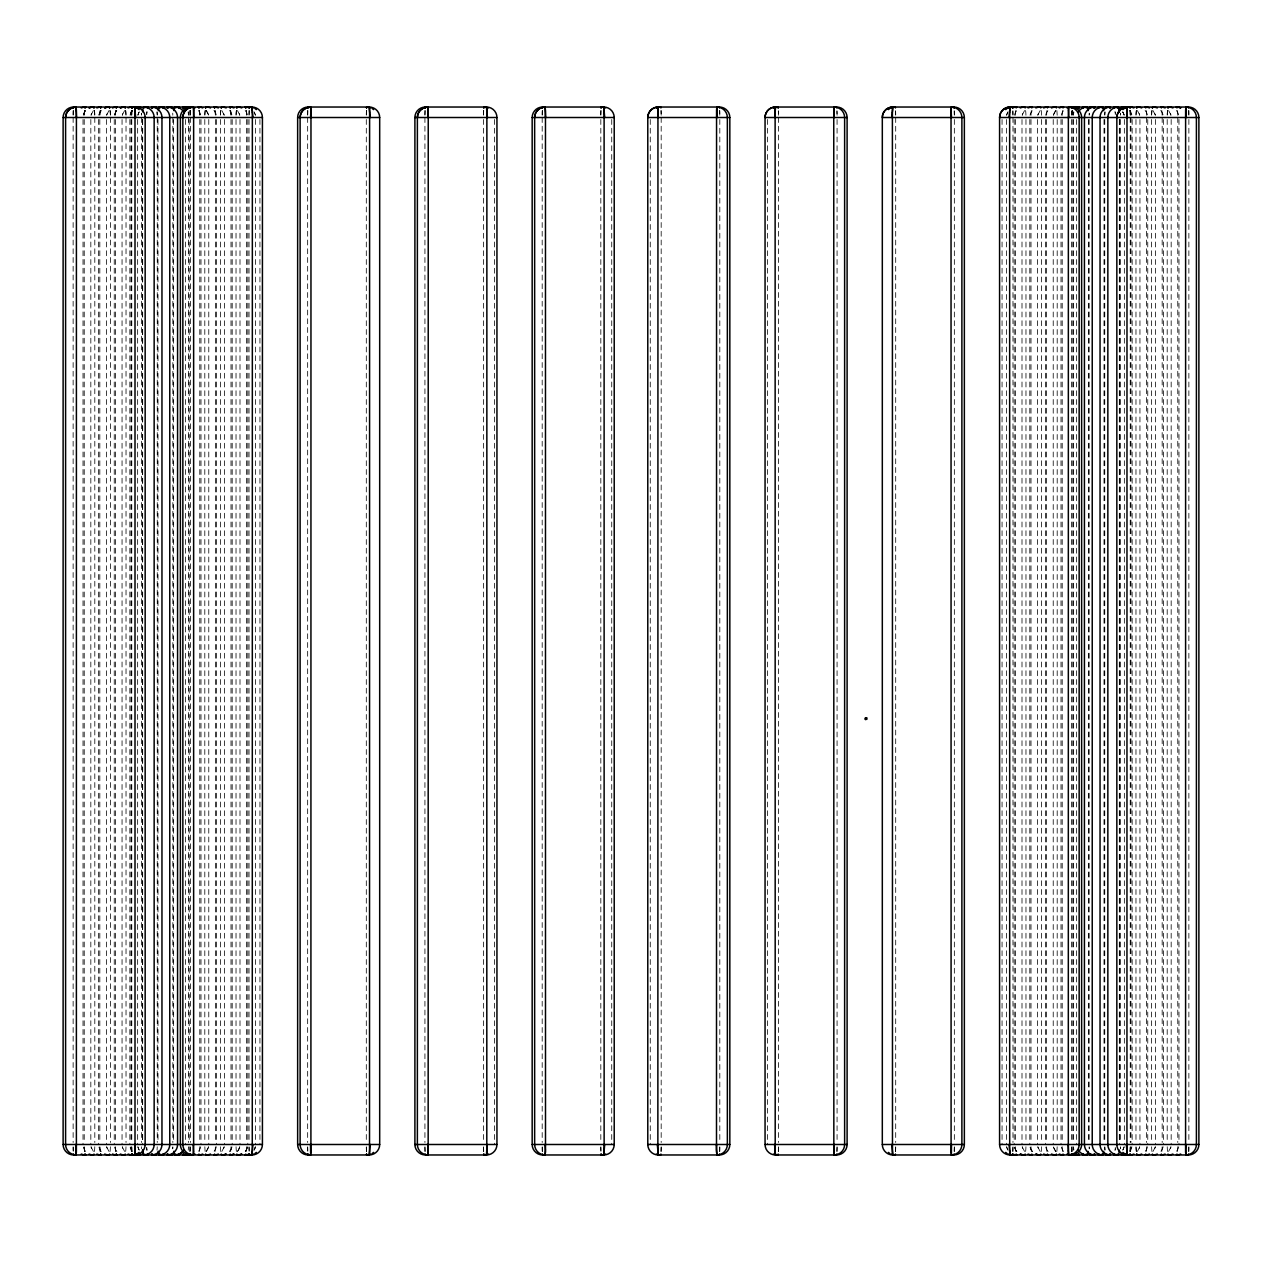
<?xml version="1.0" encoding="UTF-8"?>
<svg xmlns="http://www.w3.org/2000/svg" width="1262" height="1262" viewBox="0 0 1262 1262"><rect width="100%" height="100%" fill="white"/><g stroke="black" fill="none" stroke-linecap="round" stroke-linejoin="round"><path stroke-width="0.75" stroke-dasharray="5 3.75" d="M73.149 115.236L73.18 112.728M131.784 115.236L131.816 112.728M190.404 115.236L190.452 112.728M249.04 115.236L249.15 110.52M307.676 115.236L307.77 110.52M366.311 115.236L366.406 110.52M424.931 115.236L425.042 110.52M483.567 115.236L483.583 114.132M542.203 115.236L542.218 114.132M600.838 115.236L600.838 114.132M661.162 1146.764L661.067 1151.48M719.797 1146.764L719.703 1151.48M778.433 1146.764L778.323 1151.48M837.069 1146.764L836.958 1151.48M895.689 1146.764L895.594 1151.48M954.324 1146.764L954.23 1151.48M1012.96 1146.764L1012.85 1151.48M1071.596 1146.764L1071.485 1151.48M1130.216 1146.764L1130.121 1151.48M1188.851 1146.764L1188.757 1151.48M73.149 114.558L73.243 110.52M131.784 114.558L131.879 110.52M190.42 114.558L190.515 110.52M249.056 114.558L249.135 110.646M307.676 114.558L307.77 110.646M366.311 114.558L366.406 110.646M424.947 114.558L425.042 110.646M483.583 114.558L483.677 110.52M542.203 114.558L542.297 110.52M600.838 114.558L600.933 110.52M661.162 1147.442L661.067 1151.354M719.797 1147.442L719.703 1151.354M778.417 1147.442L778.338 1151.354M837.053 1147.442L836.958 1151.354M895.689 1147.442L895.594 1151.354M954.324 1147.442L954.23 1151.354M1012.944 1147.442L1012.865 1151.354M1071.58 1147.442L1071.485 1151.354M1130.216 1147.442L1130.121 1151.354M1188.851 1147.442L1188.757 1151.354M483.583 113.769L483.661 110.646M542.218 113.769L542.297 110.646M600.854 113.769L600.933 110.646M73.196 112.381L73.243 110.646M131.832 112.381L131.879 110.646M190.452 112.381L190.515 110.646M91.053 115L93.42 110.504A10.475 10.38 -90 0 0 91.085 115.236M106.655 115L109.037 110.504A10.475 10.38 -90 0 0 106.686 115.236M122.272 115L124.638 110.504A10.475 10.38 -90 0 0 122.304 115.236M137.874 115L139.041 112.16M208.577 1147L206.195 1151.496M224.179 1147L221.812 1151.496A10.475 10.38 -90 0 0 224.147 1146.764M239.748 1146.764A10.475 10.38 90 0 1 237.351 1151.48L239.78 1147M255.397 1147L254.23 1149.84M1006.603 115L1007.77 112.16M1022.22 115L1024.586 110.504A10.475 10.38 -90 0 0 1022.252 115.236M1037.821 115L1040.188 110.504A10.475 10.38 -90 0 0 1037.853 115.236M1053.423 115L1055.805 110.504M1124.127 1147L1122.959 1149.84M1139.728 1147L1137.362 1151.496A10.475 10.38 -90 0 0 1139.696 1146.764M1155.345 1147L1152.963 1151.496A10.475 10.38 -90 0 0 1155.314 1146.764M1170.947 1147L1168.58 1151.496A10.475 10.38 -90 0 0 1170.915 1146.764M206.195 110.504L208.577 115M1055.805 1151.496L1053.423 1147M1122.959 112.16L1124.127 115M1007.77 1149.84L1006.603 1147M254.23 112.16L255.397 115M139.041 1149.84L137.874 1147M239.78 115L237.414 110.504A10.475 10.38 -90 0 1 239.748 115.236M1170.947 115L1168.58 110.504A10.475 10.38 -90 0 1 1170.915 115.236M1155.345 115L1152.963 110.504A10.475 10.38 -90 0 1 1155.314 115.236M1139.728 115L1137.362 110.504A10.475 10.38 -90 0 1 1139.696 115.236M1037.821 1147L1040.188 1151.496A10.475 10.38 -90 0 1 1037.853 1146.764M1022.22 1147L1024.586 1151.496A10.475 10.38 -90 0 1 1022.252 1146.764M224.179 115L221.812 110.504A10.475 10.38 -90 0 1 224.147 115.236M122.272 1147L124.638 1151.496A10.475 10.38 -90 0 1 122.304 1146.764M106.655 1147L109.037 1151.496A10.475 10.38 -90 0 1 106.686 1146.764M91.053 1147L93.42 1151.496A10.475 10.38 -90 0 1 91.085 1146.764M1188.757 110.52L1188.804 112.381M1130.121 110.52L1130.168 112.381M719.703 110.52L719.782 113.769M661.067 110.52L661.146 113.769M542.297 1151.48L542.203 1146.764M483.677 1151.48L483.567 1146.764M425.042 1151.48L424.931 1146.764M366.406 1151.48L366.311 1146.764M1188.757 110.646L1188.851 115.236M1130.121 110.646L1130.216 115.236M1071.485 110.646L1071.548 112.381M1012.865 110.646L1012.96 115.236M954.23 110.646L954.324 115.236M895.594 110.646L895.689 115.236M836.958 110.646L837.037 113.769M778.338 110.646L778.417 113.769M719.703 110.646L719.797 115.236M661.067 110.646L661.162 115.236M600.933 1151.354L600.838 1146.764M542.297 1151.354L542.203 1147.442M483.661 1151.354L483.583 1147.442M425.042 1151.354L424.947 1147.442M366.406 1151.354L366.311 1147.442M307.77 1151.354L307.676 1146.764M249.135 1151.354L249.04 1146.764M190.515 1151.354L190.404 1146.764M131.879 1151.354L131.784 1146.764M73.243 1151.354L73.149 1146.764M1071.517 111.419L1071.596 115.236M1012.881 111.419L1012.944 114.558M954.261 111.419L954.324 114.558M895.626 111.419L895.689 114.558M836.99 111.419L837.069 115.236M778.354 111.419L778.433 115.236M600.901 1150.581L600.838 1147.442M307.739 1150.581L307.676 1147.442M249.119 1150.581L249.056 1147.442M190.483 1150.581L190.42 1147.442M131.847 1150.581L131.784 1147.442M73.212 1150.581L73.149 1147.442M1188.82 112.728L1188.851 114.495M1130.184 112.728L1130.216 114.495M1071.548 112.728L1071.58 114.495M1188.867 119.48L1188.867 1142.52M1178.976 119.48L1178.976 1144.492M1177.777 117.508L1177.777 1142.52M1171.168 119.48L1171.168 1144.492M1167.192 119.48L1167.192 1142.52M1163.359 119.48L1163.359 1144.492M1162.176 117.508L1162.176 1142.52M1155.566 119.48L1155.566 1144.492M1151.591 119.48L1151.591 1142.52M1147.757 119.48L1147.757 1144.492M1146.559 117.508L1146.559 1142.52M1139.949 119.48L1139.949 1144.492M1135.974 119.48L1135.974 1142.52M1132.14 119.48L1132.14 1144.492M1130.957 117.508L1130.957 1142.52M1130.231 117.508L1130.231 1142.52M1124.347 119.48L1124.347 1144.492M1120.372 119.48L1120.372 1142.52M1119.615 119.48L1119.615 1142.52M1119.315 119.48L1119.315 1144.492M1104.755 119.48L1104.755 1142.52M1104.013 119.48L1104.013 1142.52M1089.153 119.48L1089.153 1142.52M1088.396 119.48L1088.396 1142.52M1076.628 119.48L1076.628 1144.492M1073.552 119.48L1073.552 1142.52M1072.795 119.48L1072.795 1142.52M1071.596 119.48L1071.596 1142.52M1062.21 119.48L1062.21 1142.52M1061.011 119.48L1061.011 1144.492M1057.193 119.48L1057.193 1142.52M1053.218 119.48L1053.218 1144.492M1046.592 119.48L1046.592 1142.52M1045.409 119.48L1045.409 1144.492M1041.576 119.48L1041.576 1142.52M1037.601 119.48L1037.601 1144.492M1030.991 119.48L1030.991 1142.52M1029.808 119.48L1029.808 1144.492M1025.974 119.48L1025.974 1142.52M1021.999 119.48L1021.999 1144.492M1015.374 119.48L1015.374 1142.52M1014.191 119.48L1014.191 1144.492M1012.976 117.508L1012.976 1142.52M1006.382 119.48L1006.382 1144.492M1002.06 119.48L1002.06 1144.492M954.34 119.48L954.34 1142.52M895.704 117.508L895.704 1142.52M837.069 119.48L837.069 1142.52M778.449 117.508L778.449 1142.52M767.533 119.48L767.533 1144.492M719.813 119.48L719.813 1142.52M661.178 117.508L661.178 1142.52M650.261 119.48L650.261 1144.492M611.739 119.48L611.739 1144.492M600.822 119.48L600.822 1142.52M542.187 117.508L542.187 1142.52M494.467 119.48L494.467 1144.492M483.551 119.48L483.551 1142.52M424.931 117.508L424.931 1142.52M366.295 119.48L366.295 1142.52M307.66 117.508L307.66 1142.52M259.94 119.48L259.94 1144.492M255.618 119.48L255.618 1144.492M249.024 119.48L249.024 1142.52M247.809 119.48L247.809 1144.492M246.626 119.48L246.626 1142.52M240.001 119.48L240.001 1144.492M236.026 119.48L236.026 1142.52M232.192 119.48L232.192 1144.492M231.009 119.48L231.009 1142.52M224.399 119.48L224.399 1144.492M220.424 119.48L220.424 1142.52M216.591 119.48L216.591 1144.492M215.408 119.48L215.408 1142.52M208.782 119.48L208.782 1144.492M204.807 119.48L204.807 1142.52M200.989 119.48L200.989 1144.492M199.79 119.48L199.79 1142.52M190.404 117.508L190.404 1142.52M189.205 119.48L189.205 1142.52M188.448 117.508L188.448 1142.52M185.372 119.48L185.372 1144.492M173.604 119.48L173.604 1142.52M172.847 117.508L172.847 1142.52M157.987 119.48L157.987 1142.52M157.245 117.508L157.245 1142.52M142.685 119.48L142.685 1144.492M142.385 119.48L142.385 1142.52M141.628 117.508L141.628 1142.52M137.653 119.48L137.653 1144.492M131.769 119.48L131.769 1142.52M131.043 119.48L131.043 1142.52M129.86 119.48L129.86 1144.492M126.026 117.508L126.026 1142.52M122.051 119.48L122.051 1144.492M115.441 119.48L115.441 1142.52M114.243 119.48L114.243 1144.492M110.409 117.508L110.409 1142.52M106.434 119.48L106.434 1144.492M99.824 119.48L99.824 1142.52M98.641 119.48L98.641 1144.492M94.808 117.508L94.808 1142.52M90.832 119.48L90.832 1144.492M84.223 119.48L84.223 1142.52M83.024 119.48L83.024 1144.492M73.133 117.508L73.133 1142.52M1115.135 111.845A10.475 1.388 -90 0 1 1115.293 114.558M1122.817 112.05A10.475 10.38 90 0 1 1124.095 115.236M1122.691 111.845A10.475 10.38 -90 0 1 1123.921 114.558M1114.898 111.845A10.475 10.38 -90 0 1 1115.608 113.154M1056.83 110.52A10.475 1.388 -90 0 1 1057.162 115.236M1104.786 115.236A10.475 1.388 90 0 1 1104.96 112.05M1045.662 115.236A10.475 10.38 -90 0 1 1048.059 110.52M1046.624 115.236A10.475 1.388 -90 0 1 1046.955 110.52M1104.818 114.558A10.475 1.388 -90 0 1 1104.976 111.845M1124.095 1146.764A10.475 10.38 -90 0 1 1122.691 1150.155M1115.293 1147.442A10.475 1.388 -90 0 1 1115.135 1150.155M1057.162 1146.764A10.475 1.388 -90 0 1 1056.83 1151.48M1115.608 1148.846A10.475 10.38 -90 0 1 1114.898 1150.155M1048.059 1151.48A10.475 10.38 -90 0 1 1045.662 1146.764M1104.96 1149.95A10.475 1.388 90 0 1 1104.786 1146.764M1046.955 1151.48A10.475 1.388 -90 0 1 1046.624 1146.764M1104.976 1150.155A10.475 1.388 -90 0 1 1104.818 1147.442M94.461 110.52A10.475 1.388 90 0 1 94.776 115.236M83.276 115.236A10.475 10.38 -90 0 1 85.674 110.52M83.45 114.558A10.475 10.38 90 0 1 85.564 110.646M94.476 110.646A10.475 1.388 -90 0 1 94.76 114.558M84.254 115.236A10.475 1.388 90 0 1 84.57 110.52M84.27 114.558A10.475 1.388 -90 0 1 84.554 110.646M85.674 1151.48A10.475 10.38 -90 0 1 83.276 1146.764M94.776 1146.764A10.475 1.388 -90 0 1 94.461 1151.48M84.57 1151.48A10.475 1.388 -90 0 1 84.254 1146.764M84.554 1151.354A10.475 1.388 90 0 1 84.27 1147.442M125.664 110.52A10.475 1.388 90 0 1 125.995 115.236M114.495 115.236A10.475 10.38 -90 0 1 116.893 110.52M114.668 114.558A10.475 10.38 90 0 1 116.782 110.646M125.679 110.646A10.475 1.388 -90 0 1 125.963 114.558M115.473 115.236A10.475 1.388 90 0 1 115.788 110.52M115.489 114.558A10.475 1.388 -90 0 1 115.773 110.646M116.893 1151.48A10.475 10.38 -90 0 1 114.495 1146.764M125.995 1146.764A10.475 1.388 -90 0 1 125.664 1151.48M115.788 1151.48A10.475 1.388 -90 0 1 115.473 1146.764M115.773 1151.354A10.475 1.388 90 0 1 115.489 1147.442M1130.61 110.52A10.475 1.388 -90 0 1 1130.926 115.236M1129.49 110.52A10.475 10.38 -90 0 1 1131.904 115.236M1072.448 110.646A10.475 1.388 90 0 1 1072.732 114.558M1120.404 115.236A10.475 1.388 90 0 1 1120.482 113.422M1061.263 115.236A10.475 10.38 -90 0 1 1063.661 110.52M1072.448 110.52A10.475 1.388 -90 0 1 1072.763 115.236M1062.241 115.236A10.475 1.388 -90 0 1 1062.557 110.52M1120.419 114.558A10.475 1.388 -90 0 1 1120.498 113.154M1053.454 115.236A10.475 10.38 -90 0 1 1055.868 110.52M1130.926 1146.764A10.475 1.388 -90 0 1 1130.61 1151.48M1072.763 1146.764A10.475 1.388 -90 0 1 1072.448 1151.48M1131.904 1146.764A10.475 10.38 -90 0 1 1129.49 1151.48M1063.661 1151.48A10.475 10.38 -90 0 1 1061.263 1146.764M1120.482 1148.578A10.475 1.388 90 0 1 1120.404 1146.764M1055.868 1151.48A10.475 10.38 -90 0 1 1053.454 1146.764M1062.557 1151.48A10.475 1.388 -90 0 1 1062.241 1146.764M1120.498 1148.846A10.475 1.388 -90 0 1 1120.419 1147.442M1177.43 110.52A10.475 1.388 -90 0 1 1177.746 115.236M1176.326 110.52A10.475 10.38 -90 0 1 1178.724 115.236M1167.224 115.236A10.475 1.388 90 0 1 1167.539 110.52M1167.24 114.558A10.475 1.388 -90 0 1 1167.524 110.646M1177.746 1146.764A10.475 1.388 -90 0 1 1177.43 1151.48M1178.724 1146.764A10.475 10.38 -90 0 1 1176.326 1151.48M1167.539 1151.48A10.475 1.388 -90 0 1 1167.224 1146.764M1161.813 110.52A10.475 1.388 -90 0 1 1162.144 115.236M1160.709 110.52A10.475 10.38 -90 0 1 1163.122 115.236M1151.622 115.236A10.475 1.388 90 0 1 1151.938 110.52M1151.638 114.558A10.475 1.388 -90 0 1 1151.922 110.646M1162.144 1146.764A10.475 1.388 -90 0 1 1161.813 1151.48M1163.122 1146.764A10.475 10.38 -90 0 1 1160.709 1151.48M1151.938 1151.48A10.475 1.388 -90 0 1 1151.622 1146.764M157.04 112.05A10.475 1.388 90 0 1 157.214 115.236M146.392 113.154A10.475 10.38 90 0 1 147.102 111.845M137.905 115.236A10.475 10.38 -90 0 1 139.309 111.845M215.061 110.646A10.475 1.388 90 0 1 215.345 114.558M157.024 111.845A10.475 1.388 -90 0 1 157.182 114.558M146.849 112.05A10.475 1.388 90 0 0 146.707 114.495A10.475 1.388 -90 0 1 146.865 111.845M215.045 110.52A10.475 1.388 -90 0 1 215.376 115.236M204.87 114.558A10.475 1.388 -90 0 1 205.154 110.646M213.941 110.52A10.475 10.38 -90 0 1 216.338 115.236M204.838 115.236A10.475 1.388 90 0 1 205.17 110.52M147.102 1150.155A10.475 10.38 -90 0 1 146.392 1148.846M157.214 1146.764A10.475 1.388 -90 0 1 157.024 1150.155M215.376 1146.764A10.475 1.388 -90 0 1 215.045 1151.48M139.309 1150.155A10.475 10.38 -90 0 1 137.905 1146.764M146.849 1149.95A10.475 1.388 -90 0 1 146.707 1147.505A10.475 1.388 90 0 0 146.865 1150.155M216.338 1146.764A10.475 10.38 -90 0 1 213.941 1151.48M205.17 1151.48A10.475 1.388 -90 0 1 204.838 1146.764M1025.612 110.52A10.475 1.388 -90 0 1 1025.943 115.236M1073.583 115.236A10.475 1.388 90 0 1 1073.741 112.05M1014.443 115.236A10.475 10.38 -90 0 1 1016.841 110.52M1015.421 115.236A10.475 1.388 -90 0 1 1015.736 110.52M1073.599 114.558A10.475 1.388 -90 0 1 1073.773 111.845M1006.634 115.236A10.475 10.38 -90 0 1 1008.038 111.845M1025.943 1146.764A10.475 1.388 -90 0 1 1025.612 1151.48M1016.841 1151.48A10.475 10.38 90 0 1 1014.443 1146.764M1073.741 1149.95A10.475 1.388 90 0 1 1073.583 1146.764M1016.73 1151.354A10.475 10.38 -90 0 1 1014.616 1147.442M1008.038 1150.155A10.475 10.38 -90 0 1 1006.634 1146.764M1015.736 1151.48A10.475 1.388 -90 0 1 1015.421 1146.764M1073.773 1150.155A10.475 1.388 -90 0 1 1073.599 1147.442M1041.229 110.52A10.475 1.388 -90 0 1 1041.544 115.236M1089.185 115.236A10.475 1.388 90 0 1 1089.264 113.422M1030.044 115.236A10.475 10.38 -90 0 1 1032.458 110.52M1031.022 115.236A10.475 1.388 -90 0 1 1031.338 110.52M1089.201 114.558A10.475 1.388 -90 0 1 1089.28 113.154M1041.544 1146.764A10.475 1.388 -90 0 1 1041.229 1151.48M1032.458 1151.48A10.475 10.38 90 0 1 1030.044 1146.764M1089.264 1148.578A10.475 1.388 90 0 1 1089.185 1146.764M1032.332 1151.354A10.475 10.38 -90 0 1 1030.218 1147.442M1031.338 1151.48A10.475 1.388 -90 0 1 1031.022 1146.764M1089.28 1148.846A10.475 1.388 -90 0 1 1089.201 1147.442M1146.211 110.52A10.475 1.388 -90 0 1 1146.527 115.236M1145.107 110.52A10.475 10.38 -90 0 1 1147.505 115.236M1136.005 115.236A10.475 1.388 90 0 1 1136.336 110.52M1136.037 114.558A10.475 1.388 -90 0 1 1136.321 110.646M1146.527 1146.764A10.475 1.388 -90 0 1 1146.211 1151.48M1147.505 1146.764A10.475 10.38 -90 0 1 1145.107 1151.48M1136.336 1151.48A10.475 1.388 90 0 1 1136.005 1146.764M1136.321 1151.354A10.475 1.388 -90 0 1 1136.037 1147.442M110.062 110.52A10.475 1.388 90 0 1 110.378 115.236M98.878 115.236A10.475 10.38 90 0 1 101.291 110.52M99.051 114.558A10.475 10.38 -90 0 1 101.181 110.646M110.078 110.646A10.475 1.388 -90 0 1 110.362 114.558M99.856 115.236A10.475 1.388 90 0 1 100.187 110.52M99.887 114.558A10.475 1.388 -90 0 1 100.171 110.646M101.291 1151.48A10.475 10.38 -90 0 1 98.878 1146.764M110.378 1146.764A10.475 1.388 -90 0 1 110.062 1151.48M100.187 1151.48A10.475 1.388 -90 0 1 99.856 1146.764M100.171 1151.354A10.475 1.388 90 0 1 99.887 1147.442M188.259 112.05A10.475 1.388 90 0 1 188.417 115.236M246.279 110.646A10.475 1.388 90 0 1 246.563 114.558M188.227 111.845A10.475 1.388 -90 0 1 188.401 114.558M253.962 111.845A10.475 10.38 -90 0 1 255.366 115.236M246.264 110.52A10.475 1.388 -90 0 1 246.579 115.236M236.089 114.558A10.475 1.388 -90 0 1 236.373 110.646M245.159 110.52A10.475 10.38 -90 0 1 247.557 115.236M236.057 115.236A10.475 1.388 90 0 1 236.388 110.52M188.417 1146.764A10.475 1.388 -90 0 1 188.227 1150.155M246.579 1146.764A10.475 1.388 -90 0 1 246.264 1151.48M255.366 1146.764A10.475 10.38 90 0 1 254.088 1149.95M255.192 1147.442A10.475 10.38 -90 0 1 253.962 1150.155M247.384 1147.442A10.475 10.38 -90 0 1 245.27 1151.354M236.388 1151.48A10.475 1.388 -90 0 1 236.057 1146.764M247.557 1146.764A10.475 10.38 90 0 1 245.159 1151.48M172.72 113.154A10.475 1.388 -90 0 1 172.815 115.236M230.678 110.646A10.475 1.388 90 0 1 230.962 114.558M230.662 110.52A10.475 1.388 -90 0 1 230.978 115.236M220.471 114.558A10.475 1.388 -90 0 1 220.755 110.646M229.542 110.52A10.475 10.38 -90 0 1 231.956 115.236M220.456 115.236A10.475 1.388 90 0 1 220.771 110.52M172.815 1146.764A10.475 1.388 -90 0 1 172.736 1148.578M230.978 1146.764A10.475 1.388 -90 0 1 230.662 1151.48M172.799 1147.442A10.475 1.388 90 0 1 172.72 1148.846M239.591 1147.442A10.475 10.38 -90 0 1 237.461 1151.354M231.782 1147.442A10.475 10.38 -90 0 1 229.668 1151.354M220.771 1151.48A10.475 1.388 -90 0 1 220.456 1146.764M231.956 1146.764A10.475 10.38 90 0 1 229.542 1151.48M141.518 113.422A10.475 1.388 90 0 1 141.596 115.236M130.096 115.236A10.475 10.38 -90 0 1 132.51 110.52M130.27 114.558A10.475 10.38 90 0 1 132.384 110.646M199.459 110.646A10.475 1.388 90 0 1 199.743 114.558M141.502 113.154A10.475 1.388 -90 0 1 141.581 114.558M131.074 115.236A10.475 1.388 90 0 1 131.39 110.52M206.132 110.52A10.475 10.38 -90 0 1 208.545 115.236M199.443 110.52A10.475 1.388 -90 0 1 199.759 115.236M189.237 115.236A10.475 1.388 90 0 1 189.552 110.52M131.09 114.558A10.475 1.388 -90 0 1 131.374 110.646M198.339 110.52A10.475 10.38 -90 0 1 200.737 115.236M132.51 1151.48A10.475 10.38 -90 0 1 130.096 1146.764M141.596 1146.764A10.475 1.388 -90 0 1 141.502 1148.846M199.759 1146.764A10.475 1.388 -90 0 1 199.443 1151.48M208.545 1146.764A10.475 10.38 -90 0 1 206.132 1151.48M131.39 1151.48A10.475 1.388 -90 0 1 131.074 1146.764M200.737 1146.764A10.475 10.38 -90 0 1 198.339 1151.48M189.552 1151.48A10.475 1.388 -90 0 1 189.237 1146.764M131.374 1151.354A10.475 1.388 90 0 1 131.09 1147.442"/><path stroke-width="1.5" d="M76.414 111.419L76.383 1151.764M193.638 110.236L193.638 1151.764M310.973 112.728L310.909 1151.764M428.244 112.728L428.165 1151.764M545.468 111.419L545.5 1149.272M657.865 1149.272L657.944 110.236M716.5 1149.272L716.564 110.236M775.199 1151.764L775.12 112.728M833.835 1151.764L833.756 112.728M892.471 1151.764L892.392 112.728M951.091 1151.764L951.027 112.728M1009.695 1150.581L1009.647 112.728M1068.315 1150.581L1068.362 110.236M1126.95 1150.581L1126.998 110.236M1185.586 1150.581L1185.617 110.236M75.988 1144.539L76.114 1154.856L76.367 1152.032M193.244 1144.539L193.37 1154.904L193.622 1152.032M310.515 1144.539L310.641 1154.856L310.894 1152.032M427.771 1144.539L427.913 1154.856L428.149 1152.032M545.042 1144.539L545.436 1151.764M657.77 117.003L658.259 107.033L719.372 107.033A10.475 10.475 -90 0 1 729.83 117.508L729.83 1144.492A10.475 10.475 -90 0 1 719.372 1154.967L658.259 1154.967A10.475 10.475 -90 0 1 647.785 1144.492L647.785 117.508A10.475 10.475 90 0 1 658.259 107.033L657.944 109.968M716.958 117.461L716.895 107.033A10.475 10.475 -90 0 1 727.354 117.508L727.354 1144.492A10.475 10.475 -90 0 1 716.895 1154.967L716.579 1152.032M775.057 117.003L775.199 110.236M834.229 117.461L833.835 110.236M891.918 117.224L892.471 110.236M951.485 117.461L951.091 110.236M1009.095 117.413L1009.726 110.236M1068.756 117.461L1068.677 107.033A10.475 10.475 -90 0 1 1079.152 117.508L1079.152 1144.492A10.475 10.475 -90 0 1 1068.677 1154.967L1068.378 1152.032M1126.84 117.003L1127.313 107.033A10.475 10.475 90 0 0 1116.838 117.508L1116.838 1144.492A10.475 10.475 -90 0 0 1127.313 1154.967L1126.998 1152.032M1186.012 117.461L1185.949 107.033A10.475 10.475 -90 0 1 1196.408 117.508L1196.408 1144.492A10.475 10.475 -90 0 1 1185.949 1154.967L1185.633 1152.032M604.135 1149.272L604.104 111.419M545.5 1149.619L545.152 1154.904L545.421 1152.032M604.135 1149.619L604.056 1151.764M775.136 112.381L775.515 107.033L836.627 107.033A10.475 10.475 -90 0 1 847.102 117.508L847.102 1144.492A10.475 10.475 -90 0 1 836.627 1154.967L775.515 1154.967A10.475 10.475 -90 0 1 765.056 1144.492L765.056 117.508A10.475 10.475 90 0 1 775.515 107.033L775.215 109.968M833.772 112.381L834.15 107.033A10.475 10.475 -90 0 1 844.625 117.508L844.625 1144.492A10.475 10.475 -90 0 1 834.15 1154.967L833.851 1152.032M892.392 112.381L892.786 107.033L953.898 107.033A10.475 10.475 -90 0 1 964.357 117.508L964.357 1144.492A10.475 10.475 -90 0 1 953.898 1154.967L892.786 1154.967A10.475 10.475 -90 0 1 882.312 1144.492L882.312 117.508A10.475 10.475 90 0 1 892.786 107.033A10.475 10.475 -90 0 0 882.312 117.508L964.357 117.508M951.027 112.381L951.422 107.033A10.475 10.475 -90 0 1 961.881 117.508L961.881 1144.492A10.475 10.475 -90 0 1 951.422 1154.967L951.106 1152.032M1009.663 112.381L1010.042 107.033L1188.425 107.033A10.475 10.475 -90 0 1 1198.884 117.508L1198.884 1144.492A10.475 10.475 -90 0 1 1188.425 1154.967L1010.042 1154.967A10.475 10.475 -90 0 1 999.583 1144.492L999.583 117.508A10.475 10.475 90 0 1 1010.042 107.033L1009.742 109.968M135.002 1151.764L135.002 110.236M252.274 1151.764L252.353 112.728M369.529 1151.764L369.608 112.728M486.801 1151.764L486.88 112.728M135.002 1152.032L134.75 1154.856L135.16 1144.997M252.258 1152.032L252.021 1154.856L252.905 1144.555M369.529 1152.032L369.261 1154.904L370.16 1144.555M486.785 1152.032L486.548 1154.856L486.943 1144.997M604.056 1152.032L603.804 1154.856L604.687 1144.555M716.579 109.968L716.832 107.144M833.851 109.968L834.087 107.144M892.471 109.968L892.723 107.144M951.106 109.968L951.359 107.144M1068.378 109.968L1068.614 107.144M1126.998 109.968L1127.25 107.144A10.475 10.475 -90 0 0 1116.838 117.508M1185.633 109.968L1185.886 107.144M135.649 117.461L134.75 107.144L135.002 109.968M252.905 117.461L252.274 110.236M370.176 117.461L369.577 111.419M487.432 117.461L486.832 111.419M604.703 117.461L603.804 107.144L604.056 109.968M657.297 1144.539L657.896 1150.581M774.568 1144.539L775.467 1154.904L775.215 1152.032M891.824 1144.539L892.786 1154.967M1009.095 1144.539L1009.774 1152.774M1126.351 1144.539L1127.266 1154.904M73.401 107.869L73.575 107.033L251.958 107.033A10.475 10.475 -90 0 1 262.417 117.508L262.417 1144.492A10.475 10.475 -90 0 1 251.958 1154.967L73.575 1154.967A10.475 10.475 -90 0 1 63.116 1144.492L63.116 117.508A10.475 10.475 -90 0 1 73.575 107.033L73.401 107.98M132.037 107.869L132.21 107.033A10.475 10.475 -90 0 1 136.564 107.98M190.672 107.869L190.846 107.033A10.475 10.475 -90 0 0 180.371 117.508L180.371 1144.492A10.475 10.475 -90 0 0 190.846 1154.967L190.672 1154.131M249.308 107.869L249.482 107.033A10.475 10.475 -90 0 1 253.82 107.98M307.928 107.869L308.102 107.033L369.214 107.033A10.475 10.475 -90 0 1 379.688 117.508L379.688 1144.492A10.475 10.475 -90 0 1 369.214 1154.967L308.102 1154.967A10.475 10.475 -90 0 1 297.643 1144.492L297.643 117.508A10.475 10.475 -90 0 1 308.102 107.033M366.564 107.869L366.737 107.033A10.475 10.475 -90 0 1 371.091 107.98M425.199 107.869L425.373 107.033L486.485 107.033A10.475 10.475 -90 0 1 496.944 117.508L496.944 1144.492A10.475 10.475 -90 0 1 486.485 1154.967L425.373 1154.967A10.475 10.475 -90 0 1 414.898 1144.492L414.898 117.508A10.475 10.475 -90 0 1 425.373 107.033L425.184 107.98M483.835 107.869L484.009 107.033A10.475 10.475 -90 0 1 488.347 107.98M542.455 107.869L542.628 107.033L603.741 107.033A10.475 10.475 -90 0 1 614.215 117.508L614.215 1144.492A10.475 10.475 -90 0 1 603.741 1154.967L542.628 1154.967A10.475 10.475 -90 0 1 532.17 1144.492L532.17 117.508A10.475 10.475 -90 0 1 542.628 107.033L542.455 107.98M601.091 107.869L601.264 107.033A10.475 10.475 -90 0 1 605.618 107.98M660.909 1154.131L660.925 1154.02M719.545 1154.131L719.545 1154.02M778.165 1154.131L778.181 1154.02M836.801 1154.131L836.816 1154.02M895.436 1154.131L895.452 1154.02M954.072 1154.131L954.072 1154.02M1012.692 1154.131L1012.708 1154.02M1071.328 1154.131L1071.217 1154.856A10.475 10.475 -90 0 0 1081.629 1144.492L1081.629 117.508A10.475 10.475 -90 0 0 1071.154 107.033L1071.328 107.869M1129.963 1154.131L1129.979 1154.02M1188.599 1154.131L1188.599 1154.02M132.021 107.98L132.147 107.144M190.657 107.98L190.783 107.144M249.292 107.98L249.419 107.144M307.928 107.98L308.038 107.144M366.548 107.98L366.674 107.144M483.819 107.98L483.945 107.144M601.075 107.98L601.201 107.144M1071.343 1154.02L1071.217 1154.856M76.083 1154.935L76.099 1154.904A10.475 10.475 -90 0 1 65.592 1144.492L65.592 117.508A10.475 10.475 90 0 1 76.051 107.033L76.367 109.968M134.719 1154.935L134.734 1154.904A10.475 10.475 -90 0 0 145.162 1144.492L145.162 117.508A10.475 10.475 -90 0 0 134.687 107.033L134.734 107.096M310.61 1154.935L310.626 1154.904A10.475 10.475 -90 0 1 300.119 1144.492L300.119 117.508A10.475 10.475 90 0 1 310.578 107.033L310.894 109.968M427.881 1154.935L427.897 1154.904A10.475 10.475 -90 0 1 417.375 1144.492L417.375 117.508A10.475 10.475 90 0 1 427.85 107.033L428.149 109.968M660.767 1154.935L660.783 1154.904A10.475 10.475 -90 0 1 656.382 1154.02M895.294 1154.935L895.31 1154.904A10.475 10.475 -90 0 1 890.909 1154.02M1012.566 1154.935L1012.581 1154.904A10.475 10.475 -90 0 1 1008.18 1154.02M1129.821 1154.935L1129.837 1154.904A10.475 10.475 -90 0 1 1125.436 1154.02M193.386 1154.856L193.323 1154.967A10.475 10.475 -90 0 1 182.848 1144.492L182.848 117.508A10.475 10.475 90 0 1 193.323 107.033L193.575 108.989M545.168 1154.856L545.105 1154.967A10.475 10.475 -90 0 1 534.646 1144.492L534.646 117.508A10.475 10.475 90 0 1 545.105 107.033L545.421 109.968M778.055 1154.856L778.007 1154.967A10.475 10.475 -90 0 1 773.653 1154.02M63.116 117.508L262.417 117.508M297.643 117.508L379.688 117.508M414.898 117.508L496.944 117.508M532.17 117.508L614.215 117.508M729.83 117.508L647.785 117.508A10.475 10.475 -90 0 1 658.259 107.033M847.102 117.508L765.056 117.508A10.475 10.475 -90 0 1 775.515 107.033M1198.884 117.508L999.583 117.508A10.475 10.475 -90 0 1 1010.042 107.033M865.211 719.34L866.71 719.34M63.116 1144.492L262.417 1144.492M297.643 1144.492L379.688 1144.492M414.898 1144.492L496.944 1144.492M532.17 1144.492L614.215 1144.492M647.785 1144.492L729.83 1144.492M765.056 1144.492L847.102 1144.492M882.312 1144.492L964.357 1144.492M999.583 1144.492L1198.884 1144.492M1186.012 1144.555L1185.665 1152.774M1068.267 1144.997L1068.646 1154.935M951.485 1144.555L951.374 1154.904M834.214 1144.555L834.103 1154.904M716.469 1144.997L716.532 1150.581M545.531 117.003L545.152 107.096M428.244 117.003L428.212 111.419M310.594 117.224L310.909 110.236M193.733 117.003L193.591 109.226M76.446 117.003L76.114 107.144A10.475 10.475 -90 0 0 65.592 117.508M1071.201 107.096L1071.343 107.98M953.898 107.033L954.072 107.869M773.906 107.869A10.475 10.475 90 0 1 778.007 107.033L778.165 107.869M369.214 107.033L369.466 108.989M601.091 1154.131L601.264 1154.967A10.475 10.475 -90 0 0 605.618 1154.02M483.835 1154.131L484.009 1154.967A10.475 10.475 -90 0 0 488.347 1154.02M366.564 1154.131L366.737 1154.967A10.475 10.475 -90 0 0 371.091 1154.02M307.928 1154.131L308.102 1154.967M245.806 1154.02A10.475 1.388 -90 0 1 245.222 1154.967A10.475 10.38 90 0 0 249.292 1154.131L249.482 1154.967A10.475 10.475 -90 0 0 253.82 1154.02M953.93 107.065L954.072 107.98M778.039 107.065L778.181 107.98M369.245 107.065L369.529 109.968M716.848 1154.904L716.5 1149.619M193.354 107.065L193.622 109.968M601.217 1154.904L601.075 1154.02M483.945 1154.904L483.819 1154.02M366.69 1154.904L366.548 1154.02M308.054 1154.904L307.928 1154.02M249.419 1154.904L249.292 1154.02M1185.886 1154.856L1185.696 1153.294M190.799 1154.904L190.657 1154.02M892.723 1154.856L892.471 1152.032M1188.599 107.98L1188.599 107.869M1129.979 107.98L1129.963 107.869M1012.708 107.98L1012.692 107.869M895.452 107.98L895.436 107.869M836.816 107.98L836.801 107.869M719.545 107.98L719.545 107.869M660.925 107.98L660.909 107.869M542.455 1154.02L542.455 1154.131M425.184 1154.02L425.199 1154.131M132.021 1154.02L132.21 1154.967A10.475 10.475 90 0 0 136.312 1154.131M73.401 1154.02L73.401 1154.131M132.037 1154.131L132.147 1154.856A10.475 10.475 -90 0 0 136.564 1154.02M1009.805 1153.294L1009.994 1154.904L1009.742 1152.032M369.482 109.226L369.608 112.381M657.944 1152.032L658.212 1154.904L657.865 1149.619M486.785 109.968L486.548 107.144L486.864 112.381M252.258 109.968L252.021 107.144L252.337 112.381M1185.617 1151.764L1185.586 1150.897M1126.998 1151.764L1126.966 1150.897M1068.362 1151.764L1068.33 1150.897M1009.726 1151.764L1009.695 1150.897M716.564 1151.764L716.532 1150.897M657.944 1151.764L657.912 1150.897M604.056 110.236L604.088 111.103M545.436 110.236L545.468 111.103M486.801 110.236L486.832 111.103M428.165 110.236L428.197 111.103M369.529 110.236L369.561 111.103M76.383 110.236L76.414 111.103M428.228 112.381L427.913 107.144A10.475 10.475 -90 0 0 417.375 117.508M310.973 112.381L310.641 107.144A10.475 10.475 -90 0 0 300.119 117.508M1056.373 1154.02A10.475 1.388 -90 0 1 1055.789 1154.967A10.475 10.38 -90 0 1 1051.483 1154.02M1043.674 1154.02A10.475 10.38 -90 0 0 1047.996 1154.967A10.475 1.388 -90 0 1 1047.413 1154.02M1110.465 1154.02A10.475 10.38 -90 0 1 1106.159 1154.967A10.475 1.388 90 0 1 1105.607 1154.131M1106.159 1154.967A10.475 1.388 -90 0 1 1105.575 1154.02M1118.274 1154.02A10.475 10.38 -90 0 1 1113.952 1154.967A10.475 1.388 -90 0 0 1114.535 1154.02M1047.413 107.98A10.475 1.388 -90 0 1 1047.996 107.033A10.475 10.38 -90 0 0 1043.674 107.98M1056.373 107.98A10.475 1.388 -90 0 0 1055.789 107.033A10.475 10.38 -90 0 0 1051.483 107.98M1118.022 107.869A10.475 10.38 90 0 0 1113.952 107.033A10.475 1.388 -90 0 1 1114.535 107.98M1113.952 107.033A10.475 10.38 -90 0 1 1118.274 107.98M1105.607 107.869A10.475 1.388 90 0 1 1106.159 107.033A10.475 10.38 -90 0 1 1110.465 107.98M1105.575 107.98A10.475 1.388 -90 0 1 1106.159 107.033M373.599 1152.411A10.475 10.475 -90 0 1 372.4 1153.294M372.4 108.706A10.475 10.475 -90 0 1 373.599 109.589M889.6 1153.294A10.475 10.475 -90 0 1 888.401 1152.411M891.161 107.869A10.475 10.475 90 0 1 895.263 107.033L895.31 107.096A10.475 10.475 -90 0 0 890.909 107.98M888.401 109.589A10.475 10.475 -90 0 1 889.6 108.706M143.773 1154.967A10.475 1.388 -90 0 1 142.606 1150.155A10.475 1.388 90 0 0 143.773 1154.967A10.475 10.38 -90 0 0 154.153 1144.492L154.153 117.508A10.475 10.38 -90 0 0 143.773 107.033A10.475 1.388 90 0 0 142.606 111.845M152.15 1154.02A10.475 1.388 -90 0 1 151.582 1154.967A10.475 10.38 -90 0 0 161.962 1144.492L161.962 117.508A10.475 10.38 -90 0 0 151.582 107.033A10.475 1.388 90 0 1 152.15 107.98M85.027 1154.02A10.475 1.388 90 0 0 85.611 1154.967A10.475 10.38 -90 0 1 81.304 1154.02M85.611 1154.967A10.475 1.388 -90 0 1 85.059 1154.131M89.097 1154.02A10.475 10.38 -90 0 0 93.42 1154.967A10.475 1.388 -90 0 0 93.987 1154.02M93.956 107.869A10.475 1.388 90 0 0 93.42 107.033A10.475 10.38 -90 0 0 89.35 107.869M89.097 107.98A10.475 10.38 90 0 1 93.42 107.033A10.475 1.388 -90 0 1 93.987 107.98M81.304 107.98A10.475 10.38 -90 0 1 85.611 107.033A10.475 1.388 -90 0 0 85.027 107.98M85.059 107.869A10.475 1.388 90 0 1 85.611 107.033M656.634 107.869A10.475 10.475 90 0 1 660.736 107.033L660.783 107.096A10.475 10.475 -90 0 0 656.382 107.98M183.369 1154.02A10.475 1.388 -90 0 1 182.801 1154.967A10.475 10.38 -90 0 0 187.549 1153.799M183.731 1150.155A10.475 10.38 -90 0 1 174.992 1154.967A10.475 1.388 90 0 1 173.951 1151.48M173.935 1151.354A10.475 1.388 -90 0 0 174.992 1154.967A10.475 10.38 90 0 0 183.653 1150.266M116.246 1154.02A10.475 1.388 90 0 0 116.83 1154.967A10.475 10.38 -90 0 1 112.507 1154.02M116.83 1154.967A10.475 1.388 -90 0 1 116.278 1154.131M120.316 1154.02A10.475 10.38 -90 0 0 124.638 1154.967A10.475 1.388 -90 0 0 125.206 1154.02M173.935 110.646A10.475 1.388 90 0 1 174.992 107.033A10.475 10.38 -90 0 1 183.731 111.845M183.369 107.98A10.475 1.388 90 0 0 182.801 107.033A10.475 10.38 -90 0 1 187.549 108.201M125.175 107.869A10.475 1.388 90 0 0 124.638 107.033A10.475 10.38 -90 0 0 120.568 107.869M120.316 107.98A10.475 10.38 90 0 1 124.638 107.033A10.475 1.388 -90 0 1 125.206 107.98M112.507 107.98A10.475 10.38 -90 0 1 116.83 107.033A10.475 1.388 -90 0 0 116.246 107.98M116.278 107.869A10.475 1.388 90 0 1 116.83 107.033M1071.974 1154.02A10.475 1.388 -90 0 1 1071.406 1154.967A10.475 10.38 -90 0 1 1067.084 1154.02M1059.291 1154.02A10.475 10.38 -90 0 0 1063.598 1154.967A10.475 1.388 -90 0 1 1063.014 1154.02M1126.083 1154.02A10.475 10.38 -90 0 1 1121.76 1154.967A10.475 1.388 90 0 1 1121.208 1154.131M1121.76 1154.967A10.475 1.388 -90 0 1 1121.177 1154.02M1133.875 1154.02A10.475 10.38 -90 0 1 1129.569 1154.967A10.475 1.388 -90 0 0 1130.137 1154.02M1063.014 107.98A10.475 1.388 -90 0 1 1063.598 107.033A10.475 10.38 -90 0 0 1059.291 107.98M1067.084 107.98A10.475 10.38 -90 0 1 1071.406 107.033A10.475 1.388 90 0 1 1071.974 107.98M1071.406 107.033A10.475 1.388 -90 0 1 1071.943 107.869M1130.137 107.98A10.475 1.388 -90 0 0 1129.569 107.033A10.475 10.38 -90 0 1 1133.875 107.98M1121.208 107.869A10.475 1.388 90 0 1 1121.76 107.033A10.475 10.38 -90 0 1 1126.083 107.98M1121.177 107.98A10.475 1.388 -90 0 1 1121.76 107.033M182.848 117.508A10.475 10.475 -90 0 1 193.323 107.033M256.328 1152.411A10.475 10.475 -90 0 1 255.129 1153.294M255.129 108.706A10.475 10.475 -90 0 1 256.328 109.589M1118.227 107.033A10.475 1.388 90 0 1 1119.394 111.845A10.475 1.388 -90 0 0 1118.227 107.033A10.475 10.38 -90 0 0 1107.847 117.508L1107.847 1144.492A10.475 10.38 -90 0 0 1118.227 1154.967A10.475 1.388 -90 0 0 1119.394 1150.155M1109.85 1154.02A10.475 1.388 -90 0 0 1110.418 1154.967A10.475 10.38 -90 0 1 1100.038 1144.492L1100.038 117.508A10.475 10.38 -90 0 1 1110.418 107.033A10.475 1.388 -90 0 0 1109.85 107.98M1172.903 1154.02A10.475 10.38 -90 0 1 1168.58 1154.967A10.475 1.388 -90 0 1 1168.013 1154.02M1180.696 1154.02A10.475 10.38 -90 0 1 1176.389 1154.967A10.475 1.388 -90 0 0 1176.973 1154.02M1180.443 107.869A10.475 10.38 90 0 0 1176.389 107.033A10.475 1.388 -90 0 1 1176.973 107.98M1176.389 107.033A10.475 10.38 -90 0 1 1180.696 107.98M1168.044 107.869A10.475 1.388 90 0 1 1168.58 107.033A10.475 10.38 -90 0 1 1172.903 107.98M1168.013 107.98A10.475 1.388 -90 0 1 1168.58 107.033M1094.233 107.98A10.475 1.388 90 0 1 1094.817 107.033A10.475 10.38 -90 0 0 1084.421 117.508L1084.421 1144.492A10.475 10.38 -90 0 0 1094.817 1154.967A10.475 1.388 -90 0 1 1094.233 1154.02M1103.666 1151.354A10.475 1.388 -90 0 1 1102.625 1154.967A10.475 10.38 -90 0 1 1092.229 1144.492L1092.229 117.508A10.475 10.38 -90 0 1 1102.625 107.033A10.475 1.388 -90 0 1 1103.666 110.646M1157.286 1154.02A10.475 10.38 -90 0 1 1152.979 1154.967A10.475 1.388 -90 0 1 1152.395 1154.02M1165.094 1154.02A10.475 10.38 -90 0 1 1160.788 1154.967A10.475 1.388 -90 0 0 1161.355 1154.02M1094.264 107.869A10.475 1.388 -90 0 1 1094.817 107.033M1161.355 107.98A10.475 1.388 -90 0 0 1160.788 107.033A10.475 10.38 -90 0 1 1165.094 107.98M1152.427 107.869A10.475 1.388 90 0 1 1152.979 107.033A10.475 10.38 -90 0 1 1157.286 107.98M1152.395 107.98A10.475 1.388 -90 0 1 1152.979 107.033M214.587 1154.02A10.475 1.388 -90 0 1 214.004 1154.967A10.475 10.38 -90 0 0 218.326 1154.02M210.517 1154.02A10.475 10.38 -90 0 1 206.211 1154.967A10.475 1.388 -90 0 1 205.627 1154.02M147.465 1154.02A10.475 1.388 90 0 0 148.048 1154.967A10.475 10.38 -90 0 1 143.726 1154.02M148.048 1154.967A10.475 1.388 -90 0 1 147.496 1154.131M151.535 1154.02A10.475 10.38 -90 0 0 155.841 1154.967A10.475 1.388 -90 0 0 156.425 1154.02M205.627 107.98A10.475 1.388 -90 0 1 206.211 107.033A10.475 10.38 -90 0 1 210.517 107.98M205.659 107.869A10.475 1.388 90 0 1 206.211 107.033M218.326 107.98A10.475 10.38 -90 0 0 214.004 107.033A10.475 1.388 90 0 1 214.587 107.98M214.004 107.033A10.475 1.388 -90 0 1 214.556 107.869M156.393 107.869A10.475 1.388 90 0 0 155.841 107.033A10.475 10.38 -90 0 0 151.787 107.869M151.535 107.98A10.475 10.38 90 0 1 155.841 107.033A10.475 1.388 -90 0 1 156.425 107.98M143.726 107.98A10.475 10.38 -90 0 1 148.048 107.033A10.475 1.388 -90 0 0 147.465 107.98M147.496 107.869A10.475 1.388 90 0 1 148.048 107.033M1006.871 1153.294A10.475 10.475 -90 0 1 1005.672 1152.411M1008.433 107.869A10.475 10.475 90 0 1 1012.518 107.033L1012.581 107.096A10.475 10.475 -90 0 0 1008.18 107.98M1005.672 109.589A10.475 10.475 -90 0 1 1006.871 108.706M1025.154 1154.02A10.475 1.388 -90 0 1 1024.586 1154.967A10.475 10.38 90 0 1 1020.516 1154.131M1024.586 1154.967A10.475 10.38 -90 0 1 1020.264 1154.02M1012.455 1154.02A10.475 10.38 -90 0 0 1016.778 1154.967A10.475 1.388 -90 0 1 1016.194 1154.02M1079.247 1154.02A10.475 10.38 -90 0 1 1074.94 1154.967A10.475 1.388 90 0 1 1074.388 1154.131M1074.94 1154.967A10.475 1.388 -90 0 1 1074.356 1154.02M1087.055 1154.02A10.475 10.38 -90 0 1 1082.749 1154.967A10.475 1.388 -90 0 0 1083.317 1154.02M1016.194 107.98A10.475 1.388 -90 0 1 1016.778 107.033A10.475 10.38 -90 0 0 1012.455 107.98M1025.154 107.98A10.475 1.388 -90 0 0 1024.586 107.033A10.475 10.38 -90 0 0 1020.264 107.98M1083.317 107.98A10.475 1.388 -90 0 0 1082.749 107.033A10.475 10.38 -90 0 1 1087.055 107.98M1079.247 107.98A10.475 10.38 -90 0 0 1074.94 107.033A10.475 1.388 90 0 0 1074.388 107.869M1078.994 107.869A10.475 10.38 90 0 0 1074.94 107.033A10.475 1.388 -90 0 0 1074.356 107.98M1040.771 1154.02A10.475 1.388 -90 0 1 1040.188 1154.967A10.475 10.38 90 0 1 1036.118 1154.131M1040.188 1154.967A10.475 10.38 -90 0 1 1035.865 1154.02M1028.073 1154.02A10.475 10.38 -90 0 0 1032.379 1154.967A10.475 1.388 -90 0 1 1031.811 1154.02M1094.864 1154.02A10.475 10.38 -90 0 1 1090.542 1154.967A10.475 1.388 90 0 1 1090.005 1154.131M1090.542 1154.967A10.475 1.388 -90 0 1 1089.974 1154.02M1102.657 1154.02A10.475 10.38 -90 0 1 1098.35 1154.967A10.475 1.388 -90 0 0 1098.934 1154.02M1031.811 107.98A10.475 1.388 -90 0 1 1032.379 107.033A10.475 10.38 -90 0 0 1028.073 107.98M1040.771 107.98A10.475 1.388 -90 0 0 1040.188 107.033A10.475 10.38 -90 0 0 1035.865 107.98M1098.934 107.98A10.475 1.388 -90 0 0 1098.35 107.033A10.475 10.38 -90 0 1 1102.657 107.98M1094.864 107.98A10.475 10.38 -90 0 0 1090.542 107.033A10.475 1.388 90 0 0 1090.005 107.869M1094.611 107.869A10.475 10.38 90 0 0 1090.542 107.033A10.475 1.388 -90 0 0 1089.974 107.98M1088.065 1151.354A10.475 1.388 -90 0 1 1087.008 1154.967A10.475 10.38 -90 0 1 1078.269 1150.155M1074.451 1153.799A10.475 10.38 -90 0 0 1079.199 1154.967A10.475 1.388 -90 0 1 1078.631 1154.02M1141.684 1154.02A10.475 10.38 -90 0 1 1137.362 1154.967A10.475 1.388 90 0 1 1136.825 1154.131M1137.362 1154.967A10.475 1.388 -90 0 1 1136.794 1154.02M1149.493 1154.02A10.475 10.38 -90 0 1 1145.17 1154.967A10.475 1.388 -90 0 0 1145.754 1154.02M1078.631 107.98A10.475 1.388 -90 0 1 1079.199 107.033A10.475 10.38 -90 0 0 1074.451 108.201M1088.065 110.646A10.475 1.388 -90 0 0 1087.008 107.033A10.475 10.38 -90 0 0 1078.269 111.845M1145.754 107.98A10.475 1.388 -90 0 0 1145.17 107.033A10.475 10.38 -90 0 1 1149.493 107.98M1136.825 107.869A10.475 1.388 90 0 1 1137.362 107.033A10.475 10.38 -90 0 1 1141.684 107.98M1136.794 107.98A10.475 1.388 -90 0 1 1137.362 107.033M158.349 1151.48A10.475 1.388 90 0 0 159.375 1154.967A10.475 10.38 -90 0 0 169.771 1144.492L169.771 117.508A10.475 10.38 -90 0 0 159.375 107.033A10.475 1.388 90 0 0 158.334 110.646M167.767 1154.02A10.475 1.388 -90 0 1 167.183 1154.967A10.475 10.38 -90 0 0 177.579 1144.492L177.579 117.508A10.475 10.38 -90 0 0 167.183 107.033A10.475 1.388 90 0 1 167.767 107.98M159.375 1154.967A10.475 1.388 -90 0 1 158.334 1151.354M100.644 1154.02A10.475 1.388 90 0 0 101.212 1154.967A10.475 10.38 -90 0 1 96.906 1154.02M101.212 1154.967A10.475 1.388 -90 0 1 100.676 1154.131M104.714 1154.02A10.475 10.38 -90 0 0 109.021 1154.967A10.475 1.388 -90 0 0 109.605 1154.02M109.573 107.869A10.475 1.388 90 0 0 109.021 107.033A10.475 10.38 90 0 0 104.967 107.869M104.714 107.98A10.475 10.38 -90 0 1 109.021 107.033A10.475 1.388 -90 0 1 109.605 107.98M96.906 107.98A10.475 10.38 -90 0 1 101.212 107.033A10.475 1.388 -90 0 0 100.644 107.98M100.676 107.869A10.475 1.388 90 0 1 101.212 107.033M249.545 1154.02A10.475 10.38 -90 0 1 245.222 1154.967M241.736 1154.02A10.475 10.38 -90 0 1 237.414 1154.967A10.475 1.388 -90 0 1 236.846 1154.02M241.484 1154.131A10.475 10.38 90 0 1 237.414 1154.967M178.683 1154.02A10.475 1.388 90 0 0 179.251 1154.967A10.475 10.38 -90 0 1 174.945 1154.02M179.251 1154.967A10.475 1.388 -90 0 1 178.715 1154.131M182.753 1154.02A10.475 10.38 -90 0 0 187.06 1154.967A10.475 1.388 -90 0 0 187.644 1154.02M236.846 107.98A10.475 1.388 -90 0 1 237.414 107.033A10.475 10.38 -90 0 1 241.736 107.98M236.877 107.869A10.475 1.388 90 0 1 237.414 107.033M249.545 107.98A10.475 10.38 -90 0 0 245.222 107.033A10.475 1.388 90 0 1 245.806 107.98M245.222 107.033A10.475 1.388 -90 0 1 245.774 107.869M187.612 107.869A10.475 1.388 90 0 0 187.06 107.033A10.475 10.38 90 0 0 183.006 107.869M182.753 107.98A10.475 10.38 -90 0 1 187.06 107.033A10.475 1.388 -90 0 1 187.644 107.98M174.945 107.98A10.475 10.38 90 0 1 179.251 107.033A10.475 1.388 -90 0 0 178.683 107.98M178.715 107.869A10.475 1.388 90 0 1 179.251 107.033M230.189 1154.02A10.475 1.388 -90 0 1 229.621 1154.967A10.475 10.38 90 0 0 233.675 1154.131M233.927 1154.02A10.475 10.38 -90 0 1 229.621 1154.967M226.135 1154.02A10.475 10.38 -90 0 1 221.812 1154.967A10.475 1.388 -90 0 1 221.229 1154.02M225.882 1154.131A10.475 10.38 90 0 1 221.812 1154.967M159.343 1154.02A10.475 10.38 -90 0 0 163.65 1154.967A10.475 1.388 -90 0 1 163.066 1154.02M171.995 1154.131A10.475 1.388 -90 0 1 171.458 1154.967A10.475 10.38 -90 0 1 167.136 1154.02M172.026 1154.02A10.475 1.388 90 0 1 171.458 1154.967M221.229 107.98A10.475 1.388 -90 0 1 221.812 107.033A10.475 10.38 -90 0 1 226.135 107.98M221.276 107.869A10.475 1.388 90 0 1 221.812 107.033M233.927 107.98A10.475 10.38 -90 0 0 229.621 107.033A10.475 1.388 90 0 1 230.189 107.98M229.621 107.033A10.475 1.388 -90 0 1 230.157 107.869M167.389 107.869A10.475 10.38 90 0 1 171.458 107.033A10.475 1.388 -90 0 1 172.026 107.98M167.136 107.98A10.475 10.38 -90 0 1 171.458 107.033M159.343 107.98A10.475 10.38 90 0 1 163.65 107.033A10.475 1.388 90 0 0 163.066 107.98M163.113 107.869A10.475 1.388 -90 0 1 163.65 107.033M139.072 1152.411A10.475 10.475 -90 0 1 137.874 1153.294M137.874 108.706A10.475 10.475 -90 0 1 139.072 109.589M534.646 117.508A10.475 10.475 -90 0 1 545.105 107.033M773.653 107.98A10.475 10.475 -90 0 1 778.007 107.033M198.986 1154.02A10.475 1.388 -90 0 1 198.402 1154.967A10.475 10.38 -90 0 0 202.709 1154.02M194.916 1154.02A10.475 10.38 -90 0 1 190.594 1154.967A10.475 1.388 -90 0 1 190.026 1154.02M131.863 1154.02A10.475 1.388 90 0 0 132.431 1154.967A10.475 10.38 -90 0 1 128.125 1154.02M132.431 1154.967A10.475 1.388 -90 0 1 131.895 1154.131M135.917 1154.02A10.475 10.38 -90 0 0 140.24 1154.967A10.475 1.388 -90 0 0 140.823 1154.02M190.026 107.98A10.475 1.388 90 0 1 190.594 107.033A10.475 10.38 -90 0 1 194.916 107.98M202.709 107.98A10.475 10.38 -90 0 0 198.402 107.033A10.475 1.388 90 0 1 198.986 107.98M198.402 107.033A10.475 1.388 -90 0 1 198.954 107.869M140.792 107.869A10.475 1.388 90 0 0 140.24 107.033A10.475 10.38 -90 0 0 136.17 107.869M135.917 107.98A10.475 10.38 90 0 1 140.24 107.033A10.475 1.388 -90 0 1 140.823 107.98M128.125 107.98A10.475 10.38 -90 0 1 132.431 107.033A10.475 1.388 -90 0 0 131.863 107.98M131.895 107.869A10.475 1.388 90 0 1 132.431 107.033M1124.127 1153.294A10.475 10.475 -90 0 1 1122.928 1152.411M1125.688 107.869A10.475 10.475 90 0 1 1129.79 107.033L1129.837 107.096A10.475 10.475 -90 0 0 1125.436 107.98M1122.928 109.589A10.475 10.475 -90 0 1 1124.127 108.706M866.521 717.936L865.401 718.283L866.521 717.936M866.521 719.151L865.401 719.498L866.521 719.166M866.71 718.094L865.211 718.094L866.71 718.125"/></g></svg>
